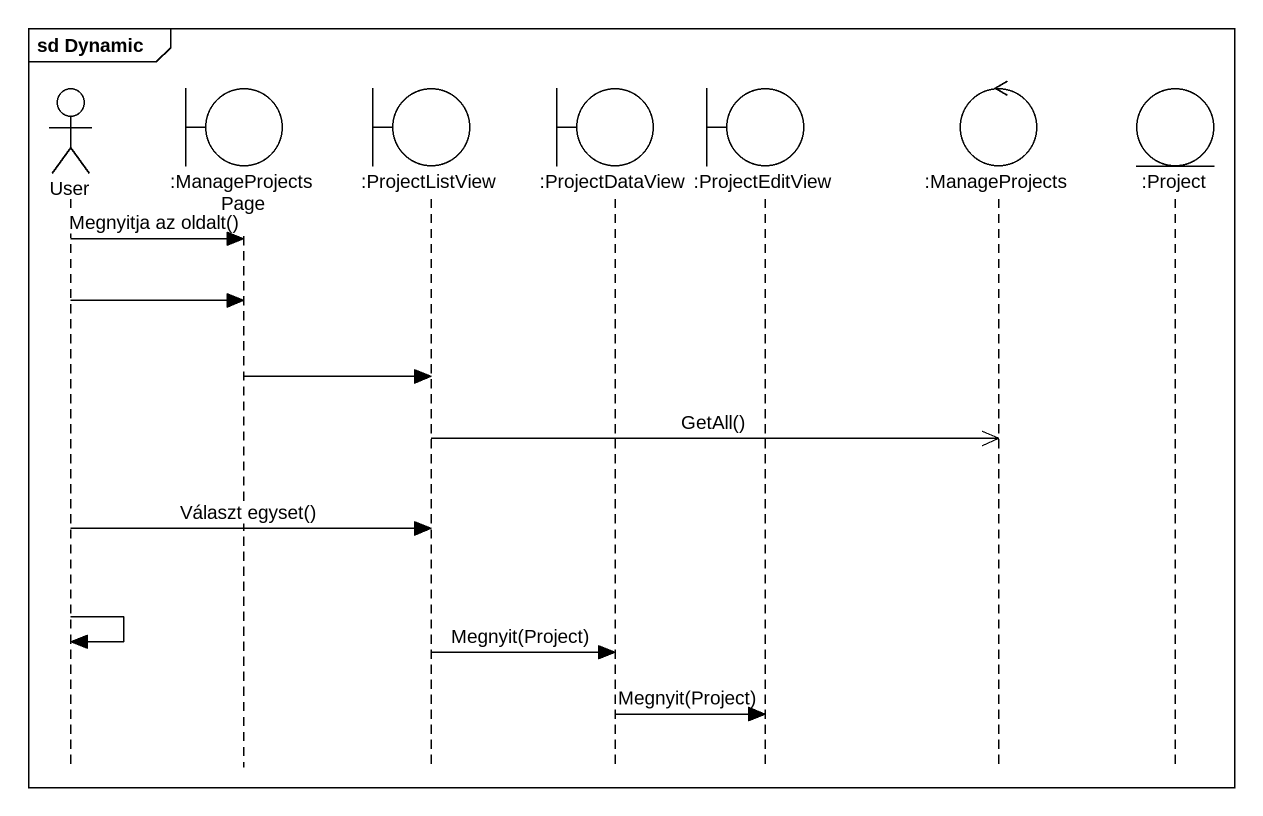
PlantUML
@startuml
mainframe sd Dynamic
hide footbox
actor User
boundary ":ManageProjectsPage" as ManageProjectsPage
boundary ":ProjectListView" as ProjectListView
boundary ":ProjectDataView" as ProjectDataView
boundary ":ProjectEditView" as ProjectEditView
control ":ManageProjects" as ManageProjects
entity ":Project" as Project

User -> ManageProjectsPage : Megnyitja az oldalt()
User -> ManageProjectsPage
ManageProjectsPage -> ProjectListView
ProjectListView ->> ManageProjects : GetAll()
User -> ProjectListView : Választ egyset()
User -> User
ProjectListView -> ProjectDataView : Megnyit(Project)
ProjectDataView -> ProjectEditView : Megnyit(Project)
@enduml
